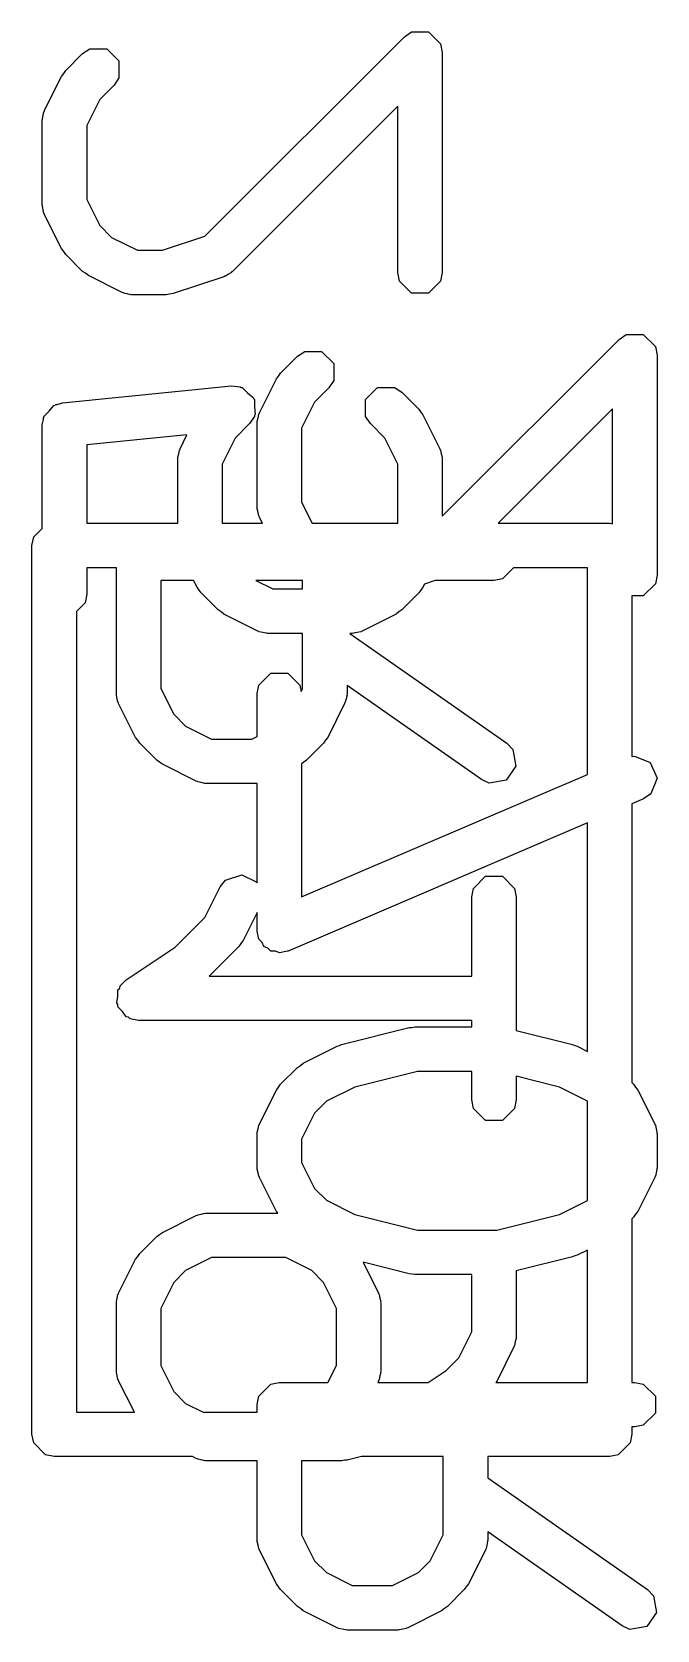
# Model space of a CAD drawing. Header units: inches. Extents: x 0.38 to 5.39, y 0.07 to 3.28.
# Drawn here: x 3.234 to 3.2894, y 0.6569 to 0.7985 of the extents above; entities that cross this region are included whole.
import ezdxf

# ---------------------------------------------------------------- set-up
doc = ezdxf.new("R2010")
doc.units = ezdxf.units.IN
doc.header["$MEASUREMENT"] = 0
doc.layers.add('BLACK', color=250, linetype='CONTINUOUS')

msp = doc.modelspace()

# ---------------------------------------------------------------- linework, layer by layer
at = {"layer": 'BLACK', "linetype": 'CONTINUOUS'}
for p, q in [((3.24935, 0.7804), (3.26702, 0.79807)), ((3.26702, 0.79807), (3.26765, 0.79849)), ((3.26765, 0.79849), (3.26916, 0.79849)), ((3.26916, 0.79849), (3.27023, 0.79743)), ((3.27023, 0.79743), (3.27038, 0.79667)), ((3.23702, 0.79507), (3.23852, 0.79657)), ((3.23852, 0.79657), (3.23916, 0.79699)), ((3.23916, 0.79699), (3.24066, 0.79699)), ((3.24066, 0.79699), (3.24173, 0.79593)), ((3.24173, 0.79593), (3.24173, 0.79442)), ((3.27038, 0.79667), (3.27038, 0.77718)), ((3.23515, 0.79156), (3.23665, 0.79455)), ((3.23665, 0.79455), (3.23684, 0.7948)), ((3.23684, 0.7948), (3.23702, 0.79507)), ((3.24173, 0.79442), (3.2413, 0.79378)), ((3.2413, 0.79378), (3.24003, 0.79251)), ((3.23509, 0.79143), (3.23513, 0.79146)), ((3.23513, 0.79146), (3.23515, 0.79156)), ((3.24003, 0.79251), (3.23888, 0.79021)), ((3.26644, 0.79192), (3.2518, 0.77728)), ((3.26644, 0.77718), (3.26644, 0.79192)), ((3.23494, 0.79067), (3.23496, 0.79077)), ((3.23494, 0.78318), (3.23494, 0.79067)), ((3.23495, 0.79081), (3.23503, 0.79112)), ((3.23496, 0.79077), (3.23495, 0.79081)), ((3.23503, 0.79112), (3.23509, 0.79143)), ((3.23888, 0.79021), (3.23888, 0.78364)), ((3.23496, 0.78308), (3.23494, 0.78318)), ((3.23495, 0.78304), (3.23496, 0.78308)), ((3.23503, 0.78273), (3.23495, 0.78304)), ((3.23888, 0.78364), (3.24003, 0.78134)), ((3.23509, 0.78242), (3.23503, 0.78273)), ((3.23513, 0.78239), (3.23509, 0.78242)), ((3.23515, 0.7823), (3.23513, 0.78239)), ((3.23665, 0.7793), (3.23515, 0.7823)), ((3.24003, 0.78134), (3.24108, 0.78029)), ((3.24108, 0.78029), (3.24338, 0.77915)), ((3.24559, 0.77915), (3.24935, 0.7804)), ((3.23684, 0.77905), (3.23665, 0.7793)), ((3.23702, 0.77878), (3.23684, 0.77905)), ((3.23852, 0.77728), (3.23702, 0.77878)), ((3.24338, 0.77915), (3.24559, 0.77915)), ((3.23878, 0.77711), (3.23852, 0.77728)), ((3.23903, 0.77692), (3.23878, 0.77711)), ((3.24203, 0.77542), (3.23903, 0.77692)), ((3.25103, 0.77681), (3.24653, 0.77531)), ((3.25112, 0.77686), (3.25103, 0.77681)), ((3.25116, 0.77686), (3.25112, 0.77686)), ((3.25143, 0.77703), (3.25116, 0.77686)), ((3.2517, 0.77719), (3.25143, 0.77703)), ((3.25172, 0.77723), (3.2517, 0.77719)), ((3.2518, 0.77728), (3.25172, 0.77723)), ((3.26659, 0.77642), (3.26644, 0.77718)), ((3.26765, 0.77536), (3.26659, 0.77642)), ((3.27023, 0.77642), (3.26916, 0.77536)), ((3.27038, 0.77718), (3.27023, 0.77642)), ((3.24213, 0.77539), (3.24203, 0.77542)), ((3.24216, 0.77536), (3.24213, 0.77539)), ((3.24247, 0.7753), (3.24216, 0.77536)), ((3.24277, 0.77521), (3.24247, 0.7753)), ((3.24281, 0.77523), (3.24277, 0.77521)), ((3.24291, 0.77521), (3.24281, 0.77523)), ((3.24591, 0.77521), (3.24291, 0.77521)), ((3.24622, 0.77527), (3.24591, 0.77521)), ((3.24653, 0.77531), (3.24622, 0.77527)), ((3.26916, 0.77536), (3.26765, 0.77536)), ((3.28604, 0.77126), (3.28668, 0.77168)), ((3.28668, 0.77168), (3.28819, 0.77168)), ((3.28819, 0.77168), (3.28926, 0.77062)), ((3.27038, 0.75559), (3.28604, 0.77126)), ((3.28926, 0.77062), (3.28941, 0.76987)), ((3.25605, 0.76826), (3.25755, 0.76976)), ((3.25755, 0.76976), (3.25819, 0.77018)), ((3.25819, 0.77018), (3.25969, 0.77018)), ((3.25969, 0.77018), (3.26076, 0.76912)), ((3.26076, 0.76912), (3.26076, 0.76761)), ((3.28941, 0.76987), (3.28941, 0.75037)), ((3.25418, 0.76475), (3.25568, 0.76775)), ((3.25568, 0.76775), (3.25587, 0.76799)), ((3.25587, 0.76799), (3.25605, 0.76826)), ((3.26076, 0.76761), (3.26033, 0.76697)), ((3.23672, 0.76564), (3.25171, 0.76714)), ((3.25171, 0.76714), (3.25248, 0.76706)), ((3.25248, 0.76706), (3.25256, 0.767)), ((3.25256, 0.767), (3.25266, 0.767)), ((3.25266, 0.767), (3.25313, 0.76653)), ((3.25313, 0.76653), (3.25364, 0.76611)), ((3.25364, 0.76611), (3.25365, 0.76601)), ((3.25365, 0.76601), (3.25373, 0.76593)), ((3.26033, 0.76697), (3.25906, 0.7657)), ((3.26359, 0.76593), (3.26465, 0.767)), ((3.26465, 0.767), (3.26616, 0.767)), ((3.26616, 0.767), (3.2668, 0.76657)), ((3.2668, 0.76657), (3.2683, 0.76507)), ((3.23509, 0.76443), (3.23556, 0.7649)), ((3.23556, 0.7649), (3.23598, 0.76541)), ((3.23598, 0.76541), (3.23612, 0.76545)), ((3.23612, 0.76545), (3.23616, 0.7655)), ((3.23616, 0.7655), (3.23626, 0.7655)), ((3.23626, 0.7655), (3.23672, 0.76564)), ((3.25373, 0.76593), (3.25373, 0.76527)), ((3.25373, 0.76527), (3.25379, 0.76461)), ((3.25379, 0.76461), (3.25373, 0.76453)), ((3.25406, 0.76431), (3.25412, 0.76462)), ((3.25412, 0.76462), (3.25415, 0.76465)), ((3.25415, 0.76465), (3.25418, 0.76475)), ((3.25906, 0.7657), (3.25791, 0.7634)), ((3.26359, 0.76442), (3.26359, 0.76593)), ((3.2683, 0.76507), (3.26848, 0.76481)), ((3.26848, 0.76481), (3.26867, 0.76456)), ((3.26867, 0.76456), (3.27017, 0.76156)), ((3.28547, 0.76511), (3.27532, 0.75496)), ((3.28547, 0.75491), (3.28547, 0.76511)), ((3.23494, 0.76368), (3.23504, 0.76415)), ((3.23494, 0.75451), (3.23494, 0.76368)), ((3.23503, 0.76425), (3.23507, 0.76429)), ((3.23504, 0.76415), (3.23503, 0.76425)), ((3.23507, 0.76429), (3.23509, 0.76443)), ((3.2533, 0.76379), (3.25203, 0.76251)), ((3.25373, 0.76442), (3.2533, 0.76379)), ((3.25373, 0.76453), (3.25373, 0.76442)), ((3.25397, 0.76387), (3.25399, 0.76396)), ((3.25397, 0.75637), (3.25397, 0.76387)), ((3.25398, 0.76401), (3.25406, 0.76431)), ((3.25399, 0.76396), (3.25398, 0.76401)), ((3.25791, 0.7634), (3.25791, 0.75683)), ((3.26402, 0.76379), (3.26359, 0.76442)), ((3.26529, 0.76251), (3.26402, 0.76379)), ((3.24776, 0.76279), (3.23888, 0.7619)), ((3.23888, 0.7619), (3.23888, 0.75496)), ((3.24715, 0.76156), (3.24776, 0.76279)), ((3.25203, 0.76251), (3.25088, 0.76021)), ((3.26644, 0.76021), (3.26529, 0.76251)), ((3.24694, 0.76068), (3.24696, 0.76078)), ((3.24694, 0.75496), (3.24694, 0.76068)), ((3.24695, 0.76082), (3.24703, 0.76112)), ((3.24696, 0.76078), (3.24695, 0.76082)), ((3.24703, 0.76112), (3.24709, 0.76143)), ((3.24709, 0.76143), (3.24712, 0.76146)), ((3.24712, 0.76146), (3.24715, 0.76156)), ((3.27017, 0.76156), (3.27019, 0.76146)), ((3.27019, 0.76146), (3.27023, 0.76143)), ((3.27023, 0.76143), (3.27029, 0.76112)), ((3.27029, 0.76112), (3.27037, 0.76082)), ((3.27037, 0.76082), (3.27036, 0.76078)), ((3.27036, 0.76078), (3.27038, 0.76068)), ((3.27038, 0.76068), (3.27038, 0.75559)), ((3.25088, 0.76021), (3.25088, 0.75496)), ((3.26644, 0.75496), (3.26644, 0.76021)), ((3.25399, 0.75627), (3.25397, 0.75637)), ((3.25398, 0.75623), (3.25399, 0.75627)), ((3.25406, 0.75592), (3.25398, 0.75623)), ((3.25791, 0.75683), (3.25884, 0.75496)), ((3.23888, 0.75496), (3.24694, 0.75496)), ((3.25088, 0.75496), (3.25444, 0.75496)), ((3.25412, 0.75561), (3.25406, 0.75592)), ((3.25415, 0.75558), (3.25412, 0.75561)), ((3.25418, 0.75549), (3.25415, 0.75558)), ((3.25444, 0.75496), (3.25418, 0.75549)), ((3.25884, 0.75496), (3.26644, 0.75496)), ((3.27532, 0.75496), (3.28521, 0.75496)), ((3.28521, 0.75496), (3.28547, 0.75491)), ((3.23403, 0.75299), (3.23418, 0.75375)), ((3.23418, 0.75375), (3.23494, 0.75451)), ((3.23403, 0.67425), (3.23403, 0.75299)), ((3.23888, 0.75102), (3.23888, 0.74868)), ((3.24151, 0.75102), (3.23888, 0.75102)), ((3.24151, 0.73987), (3.24151, 0.75102)), ((3.2767, 0.75102), (3.27572, 0.75005)), ((3.28324, 0.75102), (3.2767, 0.75102)), ((3.28324, 0.73271), (3.28324, 0.75102)), ((3.24835, 0.7499), (3.24544, 0.7499)), ((3.24544, 0.7499), (3.24544, 0.74033)), ((3.24865, 0.7493), (3.24835, 0.7499)), ((3.24884, 0.74905), (3.24865, 0.7493)), ((3.24902, 0.74879), (3.24884, 0.74905)), ((3.258, 0.7499), (3.25387, 0.7499)), ((3.25387, 0.7499), (3.25537, 0.74915)), ((3.25537, 0.74915), (3.258, 0.74915)), ((3.258, 0.74915), (3.258, 0.7499)), ((3.26848, 0.74905), (3.2683, 0.74879)), ((3.26867, 0.7493), (3.26848, 0.74905)), ((3.26881, 0.74958), (3.26867, 0.7493)), ((3.26976, 0.7499), (3.26881, 0.74958)), ((3.27497, 0.7499), (3.26976, 0.7499)), ((3.27572, 0.75005), (3.27497, 0.7499)), ((3.28926, 0.74961), (3.28819, 0.74855)), ((3.28941, 0.75037), (3.28926, 0.74961)), ((3.23873, 0.74793), (3.23797, 0.74716)), ((3.23888, 0.74868), (3.23873, 0.74793)), ((3.25052, 0.74729), (3.24902, 0.74879)), ((3.2683, 0.74879), (3.2668, 0.74729)), ((3.28819, 0.74855), (3.28718, 0.74855)), ((3.28718, 0.74855), (3.28718, 0.73429)), ((3.23797, 0.74716), (3.23797, 0.67622)), ((3.25078, 0.74711), (3.25052, 0.74729)), ((3.25103, 0.74692), (3.25078, 0.74711)), ((3.25403, 0.74542), (3.25103, 0.74692)), ((3.26629, 0.74692), (3.26329, 0.74542)), ((3.26654, 0.74711), (3.26629, 0.74692)), ((3.2668, 0.74729), (3.26654, 0.74711)), ((3.25412, 0.74539), (3.25403, 0.74542)), ((3.25416, 0.74536), (3.25412, 0.74539)), ((3.25447, 0.7453), (3.25416, 0.74536)), ((3.25477, 0.74522), (3.25447, 0.7453)), ((3.25481, 0.74523), (3.25477, 0.74522)), ((3.25491, 0.74521), (3.25481, 0.74523)), ((3.258, 0.74521), (3.25491, 0.74521)), ((3.258, 0.74033), (3.258, 0.74521)), ((3.26241, 0.74521), (3.2622, 0.74521)), ((3.2622, 0.74521), (3.2761, 0.73548)), ((3.26251, 0.74523), (3.26241, 0.74521)), ((3.26255, 0.74522), (3.26251, 0.74523)), ((3.26285, 0.7453), (3.26255, 0.74522)), ((3.26316, 0.74536), (3.26285, 0.7453)), ((3.26319, 0.74539), (3.26316, 0.74536)), ((3.26329, 0.74542), (3.26319, 0.74539)), ((3.25397, 0.73987), (3.25412, 0.74062)), ((3.25412, 0.74062), (3.25519, 0.74169)), ((3.25519, 0.74169), (3.25669, 0.74169)), ((3.25669, 0.74169), (3.25776, 0.74062)), ((3.25776, 0.74062), (3.25787, 0.74007)), ((3.27384, 0.73226), (3.26194, 0.74059)), ((3.26194, 0.74059), (3.26194, 0.73987)), ((3.24152, 0.73977), (3.24151, 0.73987)), ((3.24151, 0.73973), (3.24152, 0.73977)), ((3.24159, 0.73942), (3.24151, 0.73973)), ((3.24165, 0.73912), (3.24159, 0.73942)), ((3.24169, 0.73908), (3.24165, 0.73912)), ((3.24171, 0.73899), (3.24169, 0.73908)), ((3.24544, 0.74033), (3.24659, 0.73804)), ((3.25397, 0.73607), (3.25397, 0.73987)), ((3.25787, 0.74007), (3.258, 0.74033)), ((3.26176, 0.73908), (3.26173, 0.73899)), ((3.26179, 0.73912), (3.26176, 0.73908)), ((3.26185, 0.73942), (3.26179, 0.73912)), ((3.26194, 0.73973), (3.26185, 0.73942)), ((3.26194, 0.73987), (3.26192, 0.73977)), ((3.26192, 0.73977), (3.26194, 0.73973)), ((3.24321, 0.73599), (3.24171, 0.73899)), ((3.24659, 0.73804), (3.24764, 0.73699)), ((3.26173, 0.73899), (3.26023, 0.73599)), ((3.24764, 0.73699), (3.24994, 0.73584)), ((3.24341, 0.73574), (3.24321, 0.73599)), ((3.24358, 0.73548), (3.24341, 0.73574)), ((3.24508, 0.73398), (3.24358, 0.73548)), ((3.24994, 0.73584), (3.25351, 0.73584)), ((3.25351, 0.73584), (3.25397, 0.73607)), ((3.25986, 0.73548), (3.25836, 0.73398)), ((3.26004, 0.73574), (3.25986, 0.73548)), ((3.26023, 0.73599), (3.26004, 0.73574)), ((3.2761, 0.73548), (3.27663, 0.73493)), ((3.27663, 0.73493), (3.27689, 0.73344)), ((3.24534, 0.7338), (3.24508, 0.73398)), ((3.24559, 0.73361), (3.24534, 0.7338)), ((3.24859, 0.73211), (3.24559, 0.73361)), ((3.2581, 0.7338), (3.25791, 0.73365)), ((3.25791, 0.73365), (3.25791, 0.72186)), ((3.25836, 0.73398), (3.2581, 0.7338)), ((3.27689, 0.73344), (3.27603, 0.73221)), ((3.28718, 0.73429), (3.28741, 0.73434)), ((3.28741, 0.73434), (3.28881, 0.73378)), ((3.28881, 0.73378), (3.28941, 0.73239)), ((3.24869, 0.73208), (3.24859, 0.73211)), ((3.24872, 0.73205), (3.24869, 0.73208)), ((3.24903, 0.73199), (3.24872, 0.73205)), ((3.24933, 0.73191), (3.24903, 0.73199)), ((3.25791, 0.72186), (3.28324, 0.73271)), ((3.27454, 0.73195), (3.27384, 0.73226)), ((3.27603, 0.73221), (3.27454, 0.73195)), ((3.28941, 0.73239), (3.28885, 0.73099)), ((3.24938, 0.73192), (3.24933, 0.73191)), ((3.24947, 0.7319), (3.24938, 0.73192)), ((3.25397, 0.7319), (3.24947, 0.7319)), ((3.25397, 0.72312), (3.25397, 0.7319)), ((3.28885, 0.73099), (3.28821, 0.73056)), ((3.28821, 0.73056), (3.28718, 0.73012)), ((3.28718, 0.73012), (3.28718, 0.70542)), ((3.28324, 0.72843), (3.25672, 0.71706)), ((3.28324, 0.70817), (3.28324, 0.72843)), ((3.25118, 0.72336), (3.25261, 0.72383)), ((3.25261, 0.72383), (3.25396, 0.72316)), ((3.27315, 0.72262), (3.27422, 0.72369)), ((3.27422, 0.72369), (3.27572, 0.72369)), ((3.27572, 0.72369), (3.27679, 0.72262)), ((3.24935, 0.72004), (3.25071, 0.72275)), ((3.25071, 0.72275), (3.25118, 0.72336)), ((3.25396, 0.72316), (3.25397, 0.72312)), ((3.273, 0.72187), (3.27315, 0.72262)), ((3.27679, 0.72262), (3.27694, 0.72187)), ((3.273, 0.71484), (3.273, 0.72187)), ((3.27694, 0.72187), (3.27694, 0.71003)), ((3.24672, 0.7174), (3.24935, 0.72004)), ((3.25397, 0.72047), (3.25273, 0.71799)), ((3.25397, 0.71887), (3.25397, 0.72047)), ((3.25273, 0.71799), (3.25254, 0.71774)), ((3.25398, 0.71886), (3.25397, 0.71887)), ((3.25397, 0.71885), (3.25398, 0.71886)), ((3.25398, 0.71883), (3.25397, 0.71885)), ((3.25412, 0.71812), (3.25398, 0.71883)), ((3.25441, 0.71783), (3.25412, 0.71812)), ((3.25457, 0.71746), (3.25441, 0.71783)), ((3.24238, 0.71451), (3.24672, 0.7174)), ((3.25236, 0.71748), (3.24973, 0.71484)), ((3.25254, 0.71774), (3.25236, 0.71748)), ((3.25492, 0.71732), (3.25457, 0.71746)), ((3.25519, 0.71705), (3.25492, 0.71732)), ((3.25559, 0.71705), (3.25519, 0.71705)), ((3.25596, 0.7169), (3.25559, 0.71705)), ((3.25667, 0.71705), (3.25596, 0.7169)), ((3.25669, 0.71705), (3.25667, 0.71705)), ((3.2567, 0.71706), (3.25669, 0.71705)), ((3.25672, 0.71706), (3.2567, 0.71706)), ((3.24165, 0.71363), (3.2418, 0.71377)), ((3.24165, 0.71305), (3.24165, 0.71363)), ((3.2418, 0.71377), (3.24184, 0.71397)), ((3.24184, 0.71397), (3.24238, 0.71451)), ((3.24973, 0.71484), (3.273, 0.71484)), ((3.24154, 0.71249), (3.24165, 0.71305)), ((3.24165, 0.71232), (3.24154, 0.71249)), ((3.24165, 0.71212), (3.24165, 0.71232)), ((3.24206, 0.71171), (3.24165, 0.71212)), ((3.24238, 0.71124), (3.24206, 0.71171)), ((3.24258, 0.7112), (3.24238, 0.71124)), ((3.24272, 0.71105), (3.24258, 0.7112)), ((3.24347, 0.7109), (3.24272, 0.71105)), ((3.273, 0.7109), (3.24347, 0.7109)), ((3.273, 0.71034), (3.273, 0.7109)), ((3.26146, 0.70878), (3.26746, 0.71028)), ((3.26746, 0.71028), (3.2677, 0.71029)), ((3.2677, 0.71029), (3.26794, 0.71034)), ((3.26794, 0.71034), (3.273, 0.71034)), ((3.27694, 0.71003), (3.28192, 0.70878)), ((3.25806, 0.70713), (3.26106, 0.70863)), ((3.26106, 0.70863), (3.26127, 0.70869)), ((3.26127, 0.70869), (3.26146, 0.70878)), ((3.28192, 0.70878), (3.28211, 0.70869)), ((3.28211, 0.70869), (3.28232, 0.70863)), ((3.28232, 0.70863), (3.28324, 0.70817)), ((3.25605, 0.70527), (3.25755, 0.70676)), ((3.25755, 0.70676), (3.25781, 0.70694)), ((3.25781, 0.70694), (3.25806, 0.70713)), ((3.25587, 0.705), (3.25605, 0.70527)), ((3.26818, 0.7064), (3.26263, 0.70502)), ((3.273, 0.7064), (3.26818, 0.7064)), ((3.273, 0.70387), (3.273, 0.7064)), ((3.28075, 0.70502), (3.27694, 0.70597)), ((3.27694, 0.70597), (3.27694, 0.70387)), ((3.28718, 0.70542), (3.28733, 0.70527)), ((3.28733, 0.70527), (3.2875, 0.705)), ((3.25418, 0.70175), (3.25568, 0.70475)), ((3.25568, 0.70475), (3.25587, 0.705)), ((3.26011, 0.70376), (3.25906, 0.70271)), ((3.26263, 0.70502), (3.26011, 0.70376)), ((3.27315, 0.70312), (3.273, 0.70387)), ((3.27694, 0.70387), (3.27679, 0.70312)), ((3.28324, 0.70377), (3.28075, 0.70502)), ((3.28324, 0.69498), (3.28324, 0.70377)), ((3.2875, 0.705), (3.2877, 0.70475)), ((3.2877, 0.70475), (3.2892, 0.70175)), ((3.25906, 0.70271), (3.25791, 0.70041)), ((3.27422, 0.70205), (3.27315, 0.70312)), ((3.27679, 0.70312), (3.27572, 0.70205)), ((3.25397, 0.70087), (3.25399, 0.70097)), ((3.25397, 0.69787), (3.25397, 0.70087)), ((3.25398, 0.70101), (3.25406, 0.70132)), ((3.25399, 0.70097), (3.25398, 0.70101)), ((3.25406, 0.70132), (3.25412, 0.70163)), ((3.25412, 0.70163), (3.25415, 0.70166)), ((3.25415, 0.70166), (3.25418, 0.70175)), ((3.27572, 0.70205), (3.27422, 0.70205)), ((3.2892, 0.70175), (3.28922, 0.70166)), ((3.28922, 0.70166), (3.28926, 0.70163)), ((3.28926, 0.70163), (3.28932, 0.70132)), ((3.28932, 0.70132), (3.2894, 0.70101)), ((3.2894, 0.70101), (3.28939, 0.70097)), ((3.28939, 0.70097), (3.28941, 0.70087)), ((3.28941, 0.70087), (3.28941, 0.69787)), ((3.25791, 0.70041), (3.25791, 0.69834)), ((3.25791, 0.69834), (3.25906, 0.69604)), ((3.25399, 0.69778), (3.25397, 0.69787)), ((3.25398, 0.69773), (3.25399, 0.69778)), ((3.25406, 0.69743), (3.25398, 0.69773)), ((3.25412, 0.69712), (3.25406, 0.69743)), ((3.25415, 0.69709), (3.25412, 0.69712)), ((3.25418, 0.69699), (3.25415, 0.69709)), ((3.25568, 0.69399), (3.25418, 0.69699)), ((3.2892, 0.69699), (3.2877, 0.69399)), ((3.28922, 0.69709), (3.2892, 0.69699)), ((3.28926, 0.69712), (3.28922, 0.69709)), ((3.28932, 0.69743), (3.28926, 0.69712)), ((3.2894, 0.69773), (3.28932, 0.69743)), ((3.28941, 0.69787), (3.28939, 0.69778)), ((3.28939, 0.69778), (3.2894, 0.69773)), ((3.25906, 0.69604), (3.26011, 0.69499)), ((3.24872, 0.69369), (3.24903, 0.69376)), ((3.24903, 0.69376), (3.24933, 0.69384)), ((3.24933, 0.69384), (3.24938, 0.69382)), ((3.24938, 0.69382), (3.24947, 0.69384)), ((3.24947, 0.69384), (3.2558, 0.69384)), ((3.2558, 0.69384), (3.25568, 0.69399)), ((3.26011, 0.69499), (3.26263, 0.69373)), ((3.28075, 0.69373), (3.28324, 0.69498)), ((3.2877, 0.69399), (3.2875, 0.69375)), ((3.24559, 0.69214), (3.24859, 0.69364)), ((3.24859, 0.69364), (3.24869, 0.69366)), ((3.24869, 0.69366), (3.24872, 0.69369)), ((3.26263, 0.69373), (3.26818, 0.69234)), ((3.26818, 0.69234), (3.2752, 0.69234)), ((3.2752, 0.69234), (3.28075, 0.69373)), ((3.28733, 0.69348), (3.28718, 0.69333)), ((3.28718, 0.69333), (3.28718, 0.67885)), ((3.2875, 0.69375), (3.28733, 0.69348)), ((3.24358, 0.69027), (3.24508, 0.69177)), ((3.24508, 0.69177), (3.24534, 0.69194)), ((3.24534, 0.69194), (3.24559, 0.69214)), ((3.24171, 0.68676), (3.24321, 0.68976)), ((3.24321, 0.68976), (3.24341, 0.69)), ((3.24341, 0.69), (3.24358, 0.69027)), ((3.24994, 0.68991), (3.24764, 0.68876)), ((3.25651, 0.68991), (3.24994, 0.68991)), ((3.25881, 0.68876), (3.25651, 0.68991)), ((3.28192, 0.68997), (3.27694, 0.68872)), ((3.28211, 0.69006), (3.28192, 0.68997)), ((3.28232, 0.69011), (3.28211, 0.69006)), ((3.28324, 0.69058), (3.28232, 0.69011)), ((3.28324, 0.67885), (3.28324, 0.69058)), ((3.24764, 0.68876), (3.24659, 0.68771)), ((3.25985, 0.68771), (3.25881, 0.68876)), ((3.26746, 0.68847), (3.26337, 0.68949)), ((3.26337, 0.68949), (3.26473, 0.68676)), ((3.2677, 0.68845), (3.26746, 0.68847)), ((3.26794, 0.68841), (3.2677, 0.68845)), ((3.273, 0.68841), (3.26794, 0.68841)), ((3.273, 0.68334), (3.273, 0.68841)), ((3.27694, 0.68872), (3.27694, 0.68288)), ((3.24169, 0.68666), (3.24171, 0.68676)), ((3.24659, 0.68771), (3.24544, 0.68541)), ((3.261, 0.68541), (3.25985, 0.68771)), ((3.26473, 0.68676), (3.26476, 0.68666)), ((3.24151, 0.68602), (3.24159, 0.68632)), ((3.24152, 0.68597), (3.24151, 0.68602)), ((3.24151, 0.68588), (3.24152, 0.68597)), ((3.24151, 0.67988), (3.24151, 0.68588)), ((3.24159, 0.68632), (3.24165, 0.68663)), ((3.24165, 0.68663), (3.24169, 0.68666)), ((3.24544, 0.68541), (3.24544, 0.68034)), ((3.261, 0.68034), (3.261, 0.68541)), ((3.26476, 0.68666), (3.26479, 0.68663)), ((3.26479, 0.68663), (3.26485, 0.68632)), ((3.26485, 0.68632), (3.26493, 0.68602)), ((3.26493, 0.68602), (3.26492, 0.68597)), ((3.26492, 0.68597), (3.26494, 0.68588)), ((3.26494, 0.68588), (3.26494, 0.67988)), ((3.27185, 0.68104), (3.273, 0.68334)), ((3.27685, 0.68243), (3.27679, 0.68212)), ((3.27693, 0.68274), (3.27685, 0.68243)), ((3.27694, 0.68288), (3.27692, 0.68278)), ((3.27692, 0.68278), (3.27693, 0.68274)), ((3.27072, 0.67991), (3.27185, 0.68104)), ((3.27673, 0.682), (3.27523, 0.679)), ((3.27676, 0.68209), (3.27673, 0.682)), ((3.27679, 0.68212), (3.27676, 0.68209)), ((3.24152, 0.67978), (3.24151, 0.67988)), ((3.24151, 0.67974), (3.24152, 0.67978)), ((3.24159, 0.67943), (3.24151, 0.67974)), ((3.24544, 0.68034), (3.24659, 0.67804)), ((3.26025, 0.67885), (3.261, 0.68034)), ((3.26493, 0.67974), (3.26485, 0.67943)), ((3.26494, 0.67988), (3.26492, 0.67978)), ((3.26492, 0.67978), (3.26493, 0.67974)), ((3.26912, 0.67885), (3.27072, 0.67991)), ((3.24165, 0.67912), (3.24159, 0.67943)), ((3.24169, 0.67909), (3.24165, 0.67912)), ((3.24171, 0.679), (3.24169, 0.67909)), ((3.2431, 0.67622), (3.24171, 0.679)), ((3.25412, 0.67763), (3.25519, 0.6787)), ((3.25519, 0.6787), (3.25594, 0.67885)), ((3.25594, 0.67885), (3.26025, 0.67885)), ((3.26473, 0.679), (3.26466, 0.67885)), ((3.26466, 0.67885), (3.26912, 0.67885)), ((3.26476, 0.67909), (3.26473, 0.679)), ((3.26479, 0.67912), (3.26476, 0.67909)), ((3.26485, 0.67943), (3.26479, 0.67912)), ((3.27523, 0.679), (3.27511, 0.67885)), ((3.27511, 0.67885), (3.28324, 0.67885)), ((3.28718, 0.67885), (3.28744, 0.67885)), ((3.28744, 0.67885), (3.28819, 0.6787)), ((3.28819, 0.6787), (3.28926, 0.67763)), ((3.24659, 0.67804), (3.24764, 0.67699)), ((3.24764, 0.67699), (3.24919, 0.67622)), ((3.25397, 0.67688), (3.25412, 0.67763)), ((3.25397, 0.67622), (3.25397, 0.67688)), ((3.28926, 0.67763), (3.28926, 0.67612)), ((3.23797, 0.67622), (3.2431, 0.67622)), ((3.24919, 0.67622), (3.25397, 0.67622)), ((3.28926, 0.67612), (3.28819, 0.67506)), ((3.23418, 0.6735), (3.23403, 0.67425)), ((3.28718, 0.67425), (3.28703, 0.6735)), ((3.28744, 0.67491), (3.28718, 0.67491)), ((3.28718, 0.67491), (3.28718, 0.67425)), ((3.28819, 0.67506), (3.28744, 0.67491)), ((3.23524, 0.67243), (3.23418, 0.6735)), ((3.28703, 0.6735), (3.28596, 0.67243)), ((3.236, 0.67228), (3.23524, 0.67243)), ((3.24826, 0.67228), (3.236, 0.67228)), ((3.24859, 0.67212), (3.24826, 0.67228)), ((3.24869, 0.67209), (3.24859, 0.67212)), ((3.24872, 0.67206), (3.24869, 0.67209)), ((3.24903, 0.672), (3.24872, 0.67206)), ((3.24933, 0.67191), (3.24903, 0.672)), ((3.24938, 0.67193), (3.24933, 0.67191)), ((3.24947, 0.67191), (3.24938, 0.67193)), ((3.25397, 0.67191), (3.24947, 0.67191)), ((3.25397, 0.66488), (3.25397, 0.67191)), ((3.26147, 0.67191), (3.25791, 0.67191)), ((3.25791, 0.67191), (3.25791, 0.66534)), ((3.26171, 0.67196), (3.26147, 0.67191)), ((3.26195, 0.67197), (3.26171, 0.67196)), ((3.26321, 0.67228), (3.26195, 0.67197)), ((3.27047, 0.67228), (3.26321, 0.67228)), ((3.27047, 0.66534), (3.27047, 0.67228)), ((3.28521, 0.67228), (3.27441, 0.67228)), ((3.27441, 0.67228), (3.27441, 0.6704)), ((3.28596, 0.67243), (3.28521, 0.67228)), ((3.27441, 0.6704), (3.28857, 0.66049)), ((3.28631, 0.65727), (3.27441, 0.6656)), ((3.27441, 0.6656), (3.27441, 0.66488)), ((3.25399, 0.66478), (3.25397, 0.66488)), ((3.25398, 0.66474), (3.25399, 0.66478)), ((3.25406, 0.66443), (3.25398, 0.66474)), ((3.25412, 0.66412), (3.25406, 0.66443)), ((3.25415, 0.66409), (3.25412, 0.66412)), ((3.25418, 0.664), (3.25415, 0.66409)), ((3.25791, 0.66534), (3.25906, 0.66304)), ((3.26932, 0.66304), (3.27047, 0.66534)), ((3.27423, 0.66409), (3.2742, 0.664)), ((3.27426, 0.66412), (3.27423, 0.66409)), ((3.27432, 0.66443), (3.27426, 0.66412)), ((3.2744, 0.66474), (3.27432, 0.66443)), ((3.27441, 0.66488), (3.27439, 0.66478)), ((3.27439, 0.66478), (3.2744, 0.66474)), ((3.25568, 0.661), (3.25418, 0.664)), ((3.25906, 0.66304), (3.26011, 0.662)), ((3.26827, 0.662), (3.26932, 0.66304)), ((3.2742, 0.664), (3.2727, 0.661)), ((3.26011, 0.662), (3.2624, 0.66085)), ((3.26597, 0.66085), (3.26827, 0.662)), ((3.25587, 0.66075), (3.25568, 0.661)), ((3.25605, 0.66049), (3.25587, 0.66075)), ((3.25755, 0.65899), (3.25605, 0.66049)), ((3.2624, 0.66085), (3.26597, 0.66085)), ((3.27233, 0.66049), (3.27083, 0.65899)), ((3.27251, 0.66075), (3.27233, 0.66049)), ((3.2727, 0.661), (3.27251, 0.66075)), ((3.28857, 0.66049), (3.2891, 0.65994)), ((3.2891, 0.65994), (3.28936, 0.65845)), ((3.25781, 0.65881), (3.25755, 0.65899)), ((3.25806, 0.65862), (3.25781, 0.65881)), ((3.26106, 0.65712), (3.25806, 0.65862)), ((3.27032, 0.65862), (3.26732, 0.65712)), ((3.27057, 0.65881), (3.27032, 0.65862)), ((3.27083, 0.65899), (3.27057, 0.65881)), ((3.28936, 0.65845), (3.28849, 0.65722)), ((3.26115, 0.65709), (3.26106, 0.65712)), ((3.26119, 0.65706), (3.26115, 0.65709)), ((3.2615, 0.657), (3.26119, 0.65706)), ((3.2618, 0.65692), (3.2615, 0.657)), ((3.26688, 0.657), (3.26658, 0.65692)), ((3.26719, 0.65706), (3.26688, 0.657)), ((3.26722, 0.65709), (3.26719, 0.65706)), ((3.26732, 0.65712), (3.26722, 0.65709)), ((3.28701, 0.65696), (3.28631, 0.65727)), ((3.28849, 0.65722), (3.28701, 0.65696)), ((3.26184, 0.65693), (3.2618, 0.65692)), ((3.26194, 0.65691), (3.26184, 0.65693)), ((3.26644, 0.65691), (3.26194, 0.65691)), ((3.26654, 0.65693), (3.26644, 0.65691)), ((3.26658, 0.65692), (3.26654, 0.65693))]:
    msp.add_line(p, q, dxfattribs=at)

doc.saveas('drawing.dxf')
